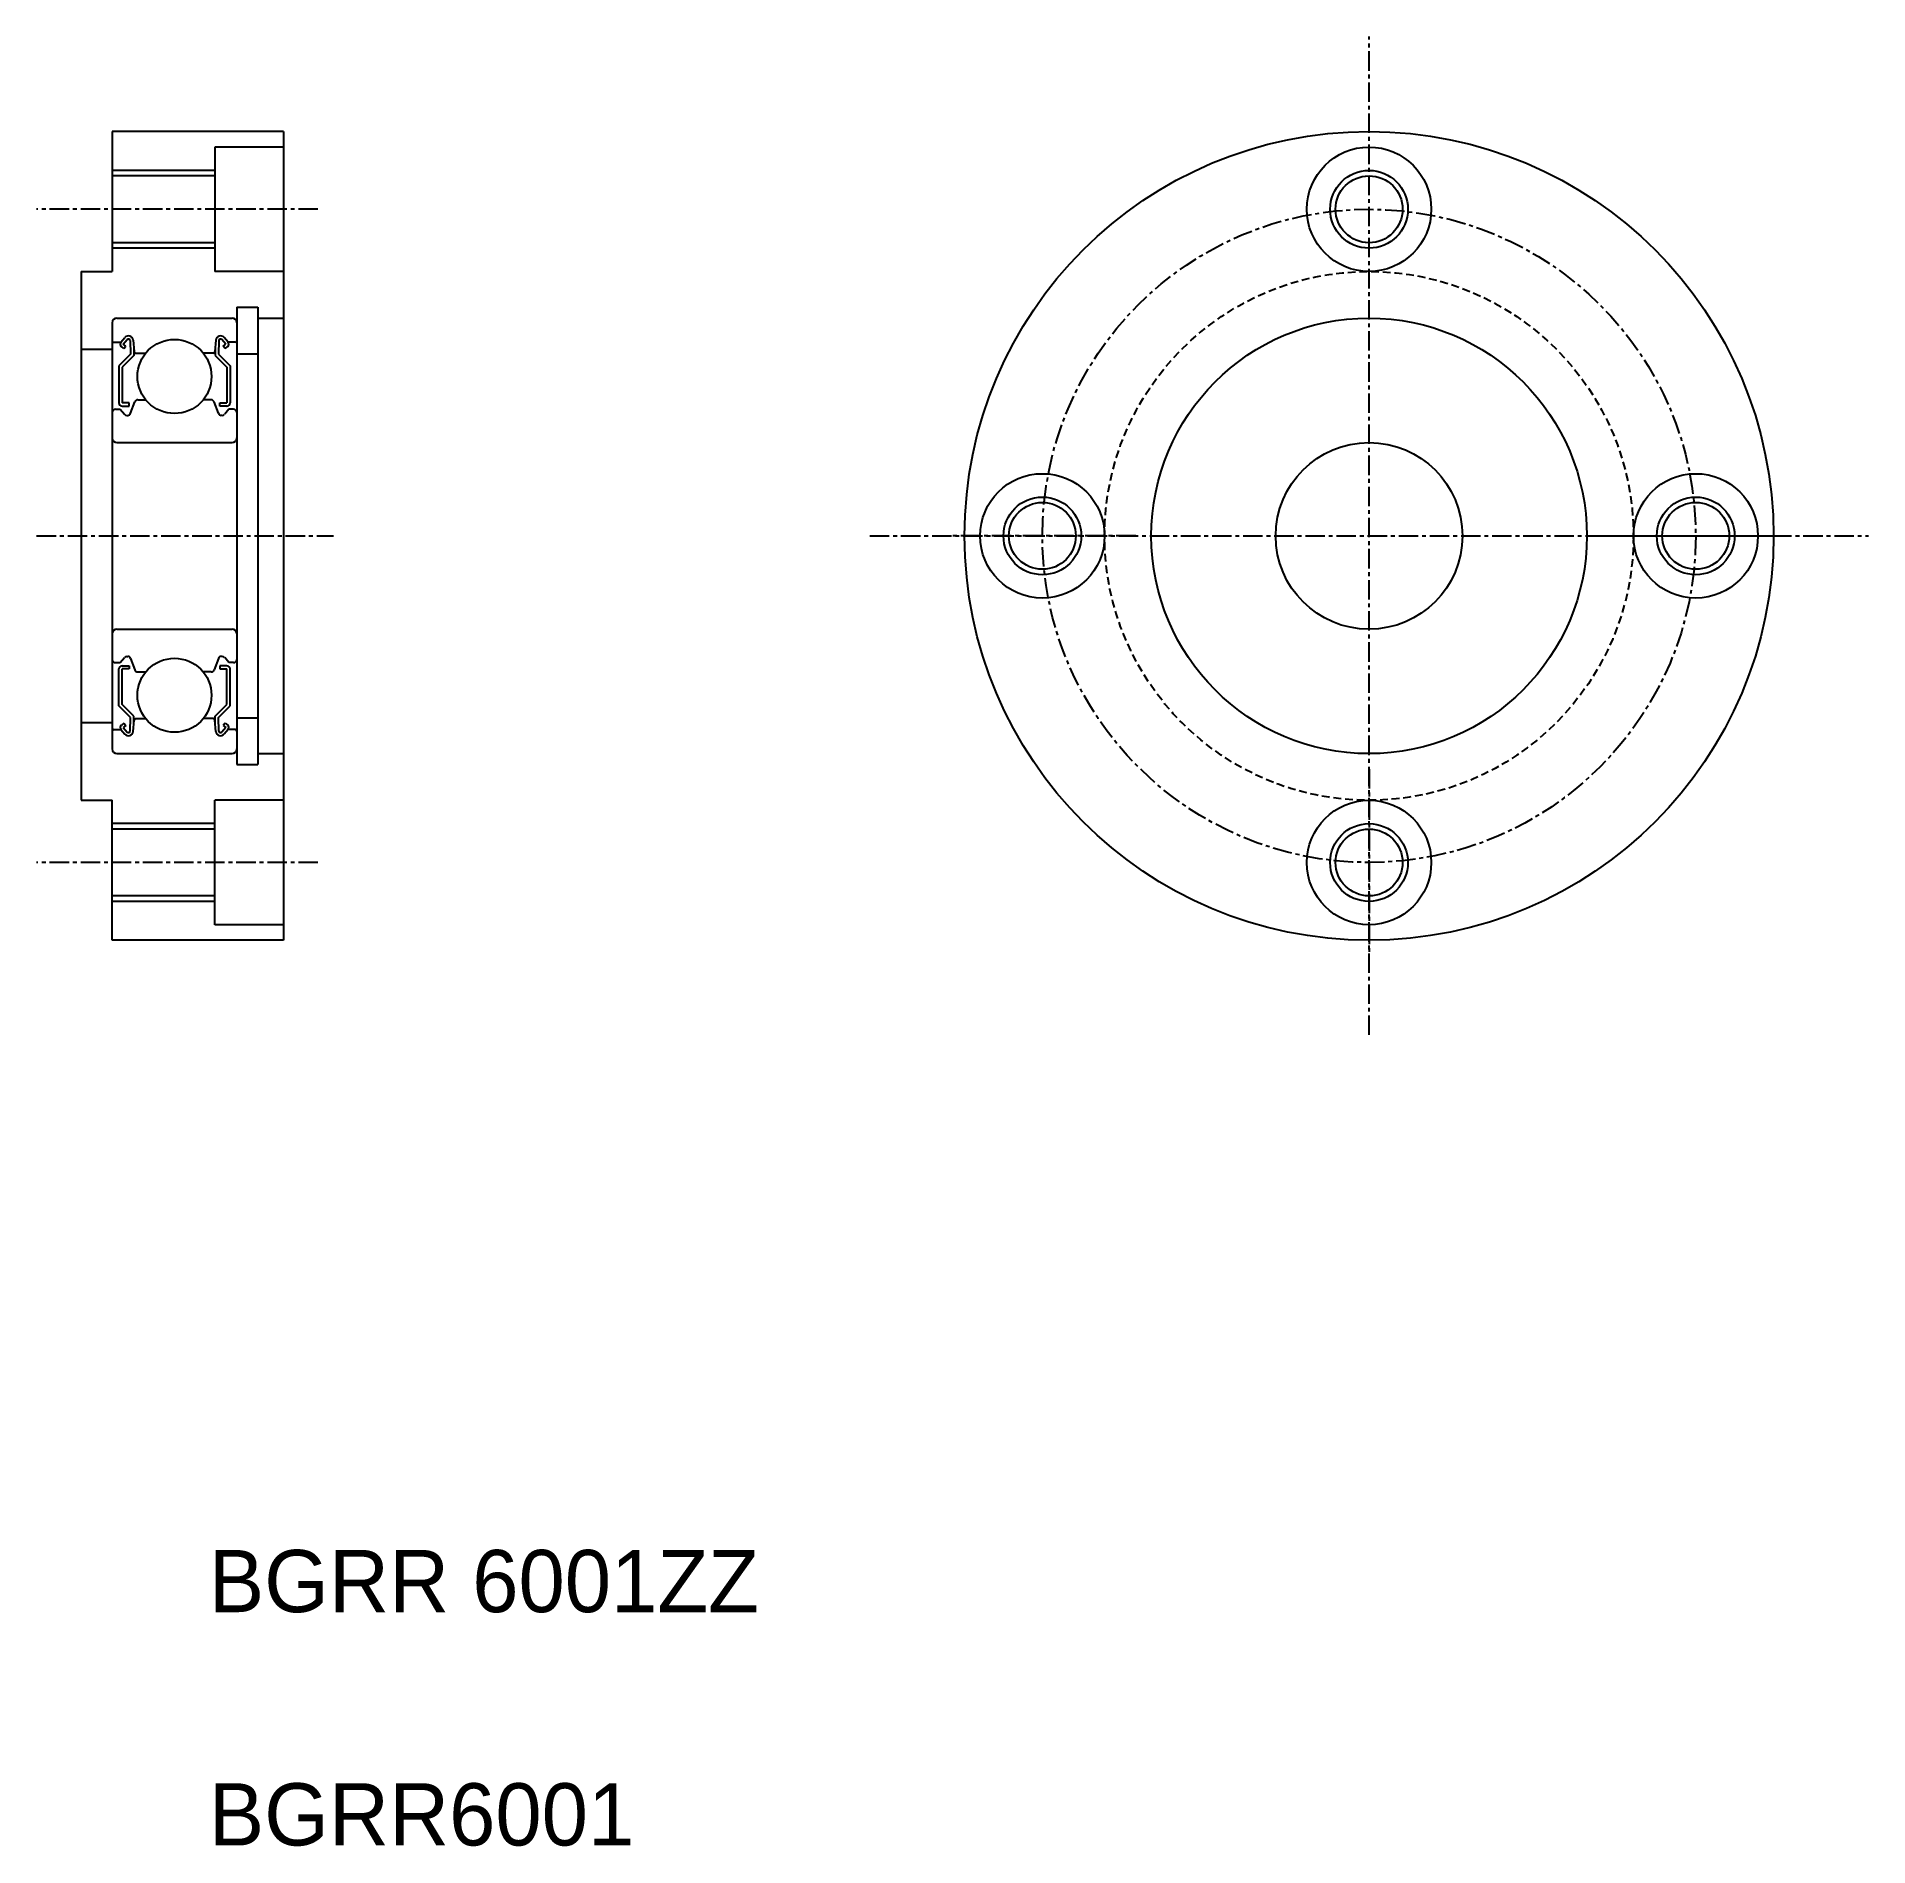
# Model space of a CAD drawing. Extents: x 182 to 300, y 76 to 192.
import ezdxf

# ---------------------------------------------------------------- set-up
doc = ezdxf.new("R2010")
doc.units = 0
doc.linetypes.add('CENTER', pattern=[2, 1.25, -0.25, 0.25, -0.25])
doc.linetypes.add('DASHED', pattern=[0.75, 0.5, -0.25])
doc.layers.get('0').update_dxf_attribs({"linetype": 'CONTINUOUS'})
doc.layers.add('CENTER', color=1, linetype='CENTER')

msp = doc.modelspace()

# ---------------------------------------------------------------- linework, layer by layer
for p, q in [((198.05, 185.78), (187.05, 185.78)), ((187.05, 185.78), (187.05, 176.78)), ((192.55, 185.78), (192.55, 185.78)), ((195.3, 185.78), (195.3, 185.78)), ((198.05, 185.78), (198.05, 133.78)), ((198.05, 184.78), (193.65, 184.78)), ((193.65, 184.78), (193.65, 176.78)), ((193.65, 182.93), (187.05, 182.93)), ((193.65, 178.63), (187.05, 178.63)), ((185.05, 176.78), (185.05, 142.78)), ((185.05, 176.78), (187.05, 176.78)), ((198.05, 176.78), (193.65, 176.78)), ((195.05, 174.48), (195.05, 145.08)), ((195.05, 174.48), (196.4, 174.48)), ((196.4, 174.48), (196.4, 145.08)), ((187.05, 173.48), (187.05, 146.08)), ((187.35, 173.78), (194.75, 173.78)), ((195.05, 173.48), (195.05, 146.08)), ((196.4, 173.78), (198.05, 173.78)), ((187.15, 172.23), (187.61, 172.23)), ((187.61, 172.23), (187.86, 172.53)), ((187.79, 171.82), (187.64, 171.95)), ((187.76, 172.11), (188.01, 172.4)), ((187.92, 171.98), (187.76, 172.11)), ((187.79, 171.82), (187.92, 171.98)), ((188.19, 172.34), (188.23, 171.47)), ((188.39, 172.37), (188.45, 171.63)), ((193.71, 172.37), (193.65, 171.63)), ((193.91, 172.34), (193.87, 171.47)), ((194.34, 172.11), (194.09, 172.4)), ((194.18, 171.98), (194.34, 172.11)), ((194.31, 171.82), (194.18, 171.98)), ((194.49, 172.23), (194.24, 172.53)), ((194.31, 171.82), (194.47, 171.95)), ((194.95, 172.23), (194.49, 172.23)), ((185.05, 171.78), (187.05, 171.78)), ((188.23, 171.47), (187.48, 170.72)), ((188.43, 171.38), (187.68, 170.63)), ((188.43, 171.85), (188.43, 171.38)), ((188.55, 171.53), (189.2, 171.53)), ((193.55, 171.53), (192.9, 171.53)), ((193.67, 171.85), (193.67, 171.38)), ((193.67, 171.38), (194.42, 170.63)), ((193.87, 171.47), (194.62, 170.72)), ((195.05, 171.48), (196.4, 171.48)), ((187.48, 170.72), (187.48, 168.33)), ((187.68, 170.63), (187.68, 168.33)), ((194.42, 170.63), (194.42, 168.33)), ((194.62, 170.72), (194.62, 168.33)), ((188.23, 167.67), (188.5, 168.4)), ((188.69, 168.53), (189.2, 168.53)), ((193.41, 168.53), (192.9, 168.53)), ((193.87, 167.67), (193.6, 168.4)), ((187.25, 167.93), (187.55, 167.93)), ((187.55, 167.93), (187.83, 167.61)), ((188.13, 168.33), (187.68, 168.33)), ((187.68, 168.13), (188.13, 168.13)), ((187.98, 167.53), (188.04, 167.53)), ((188.13, 168.13), (188.13, 168.33)), ((193.97, 168.33), (194.42, 168.33)), ((193.97, 168.13), (193.97, 168.33)), ((194.42, 168.13), (193.97, 168.13)), ((194.12, 167.53), (194.06, 167.53)), ((194.55, 167.93), (194.28, 167.61)), ((194.85, 167.93), (194.55, 167.93)), ((187.35, 165.78), (194.75, 165.78)), ((187.35, 153.78), (194.75, 153.78)), ((187.55, 151.63), (187.83, 151.96)), ((187.98, 152.03), (188.04, 152.03)), ((188.23, 151.9), (188.5, 151.17)), ((193.87, 151.9), (193.6, 151.17)), ((194.12, 152.03), (194.06, 152.03)), ((194.55, 151.63), (194.28, 151.96)), ((187.25, 151.63), (187.55, 151.63)), ((187.48, 148.85), (187.48, 151.23)), ((187.68, 151.43), (188.13, 151.43)), ((187.68, 148.93), (187.68, 151.23)), ((188.13, 151.23), (187.68, 151.23)), ((188.13, 151.43), (188.13, 151.23)), ((188.69, 151.03), (189.2, 151.03)), ((188.82, 151.03), (188.82, 151.04)), ((188.95, 151.03), (188.95, 151.03)), ((193.41, 151.03), (192.9, 151.03)), ((193.97, 151.43), (193.97, 151.23)), ((194.42, 151.43), (193.97, 151.43)), ((193.97, 151.23), (194.42, 151.23)), ((194.42, 148.93), (194.42, 151.23)), ((194.85, 151.63), (194.55, 151.63)), ((194.62, 148.85), (194.62, 151.23)), ((188.23, 148.1), (187.48, 148.85)), ((188.43, 148.18), (187.68, 148.93)), ((193.67, 148.18), (194.42, 148.93)), ((193.87, 148.1), (194.62, 148.85)), ((185.05, 147.78), (187.05, 147.78)), ((187.15, 147.33), (187.61, 147.33)), ((187.61, 147.33), (187.86, 147.04)), ((187.79, 147.74), (187.64, 147.62)), ((187.92, 147.59), (187.76, 147.46)), ((187.76, 147.46), (188.01, 147.17)), ((187.79, 147.74), (187.92, 147.59)), ((188.19, 147.22), (188.23, 148.1)), ((188.39, 147.2), (188.45, 147.94)), ((188.43, 147.71), (188.43, 148.18)), ((188.55, 148.03), (189.2, 148.03)), ((193.55, 148.03), (192.9, 148.03)), ((193.71, 147.2), (193.65, 147.94)), ((193.67, 147.71), (193.67, 148.18)), ((193.91, 147.22), (193.87, 148.1)), ((194.34, 147.46), (194.09, 147.17)), ((194.31, 147.74), (194.18, 147.59)), ((194.18, 147.59), (194.34, 147.46)), ((194.49, 147.33), (194.24, 147.04)), ((194.31, 147.74), (194.47, 147.62)), ((194.95, 147.33), (194.49, 147.33)), ((195.05, 148.08), (196.4, 148.08)), ((187.35, 145.78), (194.75, 145.78)), ((195.05, 145.08), (196.4, 145.08)), ((196.4, 145.78), (198.05, 145.78)), ((185.05, 142.78), (187.05, 142.78)), ((187.05, 133.78), (187.05, 142.78)), ((193.65, 134.78), (193.65, 142.78)), ((198.05, 142.78), (193.65, 142.78)), ((193.65, 140.93), (187.05, 140.93)), ((193.65, 136.63), (187.05, 136.63)), ((198.05, 134.78), (193.65, 134.78)), ((198.05, 133.78), (187.05, 133.78))]:
    msp.add_line(p, q)
at = {"color": 3}
for p, q in [((193.65, 183.28), (187.05, 183.28)), ((193.65, 178.28), (187.05, 178.28)), ((193.65, 141.28), (187.05, 141.28)), ((193.65, 136.28), (187.05, 136.28))]:
    msp.add_line(p, q, dxfattribs=at)
for centre, radius in [((267.84, 159.78), 26), ((267.84, 180.78), 4), ((267.84, 180.78), 2.15), ((267.84, 159.78), 14), ((191.05, 170.03), 2.38), ((267.84, 159.78), 6), ((246.84, 159.78), 4), ((288.84, 159.78), 4), ((246.84, 159.78), 2.15), ((288.84, 159.78), 2.15), ((191.05, 149.53), 2.38), ((267.84, 138.78), 4), ((267.84, 138.78), 2.15)]:
    msp.add_circle(centre, radius)
for centre in [(267.84, 180.78), (246.84, 159.78), (288.84, 159.78), (267.84, 138.78)]:
    msp.add_circle(centre, 2.5, dxfattribs=at)
at = {"color": 3, "linetype": 'DASHED'}
msp.add_circle((267.84, 159.78), 17, dxfattribs=at)
for centre, radius, start, end in [((187.35, 173.48), 0.3, 90, 180), ((194.75, 173.48), 0.3, 0, 90), ((187.15, 172.33), 0.1, 180, 270), ((187.76, 172.11), 0.2, 140.002, 230.0863), ((188.09, 172.34), 0.3, 4.9968, 140.002), ((188.09, 172.34), 0.1, 2.8198, 140.0022), ((194.01, 172.34), 0.3, 39.998, 175.0032), ((194.01, 172.34), 0.1, 39.9978, 177.1802), ((194.34, 172.11), 0.2, 309.9137, 39.998), ((194.95, 172.33), 0.1, 270, 0), ((188.55, 171.63), 0.1, 184.9968, 269.9991), ((193.55, 171.63), 0.1, 270.0009, 355.0032), ((188.69, 168.33), 0.2, 90, 159.9916), ((193.41, 168.33), 0.2, 20.0084, 90), ((187.25, 167.73), 0.2, 90, 180), ((187.68, 168.33), 0.2, 180, 270), ((187.98, 167.73), 0.2, 219.9952, 270), ((188.04, 167.73), 0.2, 270, 339.9916), ((194.06, 167.73), 0.2, 200.0084, 270), ((194.12, 167.73), 0.2, 270, 320.0048), ((194.42, 168.33), 0.2, 270, 0), ((194.85, 167.73), 0.2, 0, 90), ((187.35, 166.08), 0.3, 180, 270), ((194.75, 166.08), 0.3, 270, 0), ((187.35, 153.48), 0.3, 90, 180), ((194.75, 153.48), 0.3, 0, 90), ((187.98, 151.83), 0.2, 90, 140.0048), ((188.04, 151.83), 0.2, 20.0084, 90), ((194.06, 151.83), 0.2, 90, 159.9916), ((194.12, 151.83), 0.2, 39.9952, 90), ((187.25, 151.83), 0.2, 180, 270), ((187.68, 151.23), 0.2, 90, 180), ((188.69, 151.23), 0.2, 200.0084, 270), ((193.41, 151.23), 0.2, 270, 339.9916), ((194.42, 151.23), 0.2, 0, 90), ((194.85, 151.83), 0.2, 270, 0), ((187.15, 147.23), 0.1, 90, 180), ((187.76, 147.46), 0.2, 129.9137, 219.998), ((188.09, 147.23), 0.3, 219.998, 355.0032), ((188.09, 147.23), 0.1, 219.9978, 357.1802), ((188.55, 147.93), 0.1, 90.0009, 175.0032), ((193.55, 147.93), 0.1, 4.9968, 89.9991), ((194.01, 147.23), 0.3, 184.9968, 320.002), ((194.01, 147.23), 0.1, 182.8198, 320.0022), ((194.34, 147.46), 0.2, 320.002, 50.0863), ((194.95, 147.23), 0.1, 0, 90), ((187.35, 146.08), 0.3, 180, 270), ((194.75, 146.08), 0.3, 270, 0)]:
    msp.add_arc(centre, radius, start, end)
at = {"layer": 'CENTER', "color": 1, "linetype": 'CENTER'}
for p, q in [((267.84, 127.69), (267.84, 191.88)), ((200.27, 180.78), (182.19, 180.78)), ((182.19, 159.78), (201.27, 159.78)), ((235.75, 159.78), (299.94, 159.78)), ((252.84, 159.78), (240.84, 159.78)), ((282.84, 159.78), (294.84, 159.78)), ((267.84, 144.78), (267.84, 132.78)), ((200.27, 138.78), (182.19, 138.78))]:
    msp.add_line(p, q, dxfattribs=at)
msp.add_circle((267.84, 159.78), 21, dxfattribs=at)

# ---------------------------------------------------------------- texts
for s, p in [('BGRR 6001ZZ', (193.25, 90.58)), ('BGRR6001', (193.25, 75.58))]:
    msp.add_text(s, height=4).set_placement(p)

doc.saveas('drawing.dxf')
